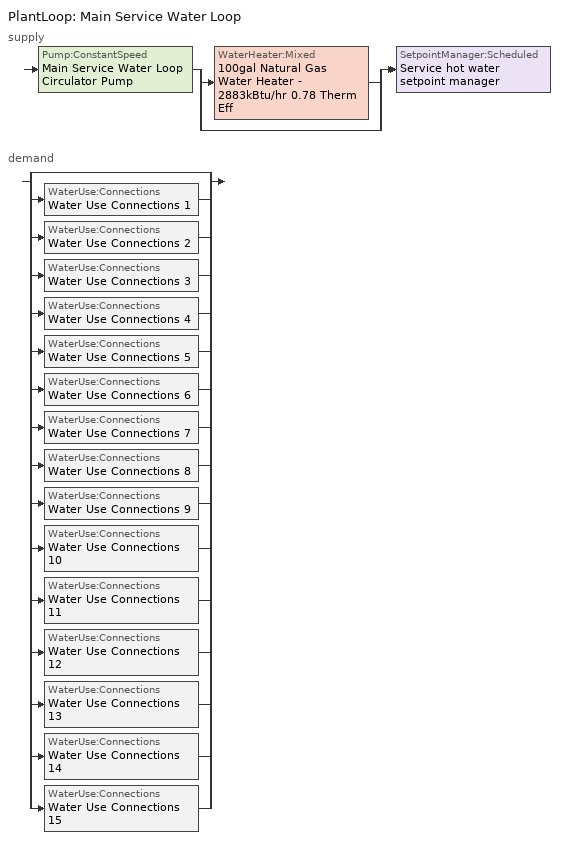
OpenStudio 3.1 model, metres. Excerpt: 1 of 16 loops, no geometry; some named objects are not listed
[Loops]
PlantLoop 'Main Service Water Loop'
 supply: Pump:ConstantSpeed 'Main Service Water Loop Circulator Pump' > split
  | WaterHeater:Mixed '100gal Natural Gas Water Heater - 2883kBtu/hr 0.78 Therm Eff'
  | bypass
  join > SetpointManager:Scheduled 'Service hot water setpoint manager'
 demand: split
  | bypass
  | WaterUse:Connections 'Water Use Connections 1'
  | WaterUse:Connections 'Water Use Connections 2'
  | WaterUse:Connections 'Water Use Connections 3'
  | WaterUse:Connections 'Water Use Connections 4'
  | WaterUse:Connections 'Water Use Connections 5'
  | WaterUse:Connections 'Water Use Connections 6'
  | WaterUse:Connections 'Water Use Connections 7'
  | WaterUse:Connections 'Water Use Connections 8'
  | WaterUse:Connections 'Water Use Connections 9'
  | WaterUse:Connections 'Water Use Connections 10'
  | WaterUse:Connections 'Water Use Connections 11'
  | WaterUse:Connections 'Water Use Connections 12'
  | WaterUse:Connections 'Water Use Connections 13'
  | WaterUse:Connections 'Water Use Connections 14'
  | WaterUse:Connections 'Water Use Connections 15'
[PlantLoop]
Main Service Water Loop: Glycol Concentration=0; Maximum Loop Temperature {C}=60; Minimum Loop Temperature {C}=10; Plant Loop Volume {m3}=Autocalculate; Load Distribution Scheme=Optimal
[Sizing:Plant]
Main Service Water Loop: Loop Type=Heating; Design Loop Exit Temperature {C}=60; Loop Design Temperature Difference {deltaC}=5; Sizing Option=NonCoincident; Zone Timesteps in Averaging Window=1; Coincident Sizing Factor Mode=None
[SetpointManager:Scheduled]
Service hot water setpoint manager: Control Variable=Temperature; Schedule=Service Water Loop Temp - 140F; Setpoint Node or NodeList=Main Service Water Loop Supply Outlet Node
[Pump:ConstantSpeed]
Main Service Water Loop Circulator Pump: Rated Flow Rate {m3/s}=autosize; Rated Pump Head {Pa}=179352; Rated Power Consumption {W}=autosize; Motor Efficiency=0.825; Fraction of Motor Inefficiencies to Fluid Stream=0; Pump Control Type=Intermittent; Design Power Sizing Method=PowerPerFlowPerPressure; Design Electric Power per Unit Flow Rate {W/(m3/s)}=348701.1; Design Shaft Power per Unit Flow Rate per Unit Head {W-s/m3-Pa}=1.28205
[WaterHeater:Mixed]
100gal Natural Gas Water Heater - 2883kBtu/hr 0.78 Therm Eff: Tank Volume {m3}=0.378541; Setpoint Temperature Schedule=Service Water Loop Temp - 140F; Deadband Temperature Difference {deltaC}=2; Maximum Temperature Limit {C}=60; Heater Control Type=Cycle; Heater Maximum Capacity {W}=844924; Heater Fuel Type=NaturalGas; Heater Thermal Efficiency=0.7; Off Cycle Parasitic Fuel Consumption Rate {W}=19.9992; Off Cycle Parasitic Fuel Type=NaturalGas; Off Cycle Parasitic Heat Fraction to Tank=0; On Cycle Parasitic Fuel Consumption Rate {W}=19.9992; On Cycle Parasitic Fuel Type=NaturalGas; On Cycle Parasitic Heat Fraction to Tank=0; Ambient Temperature Indicator=ThermalZone; Ambient Temperature Thermal Zone=Core_bottom ZN; Off Cycle Loss Coefficient to Ambient Temperature {W/K}=5.99799; On Cycle Loss Coefficient to Ambient Temperature {W/K}=5.99799; Use Side Effectiveness=1; Source Side Effectiveness=1; Use Side Design Flow Rate {m3/s}=autosize; Source Side Design Flow Rate {m3/s}=autosize; Indirect Water Heating Recovery Time {hr}=1.5; Source Side Flow Control Mode=IndirectHeatPrimarySetpoint
[WaterUse:Connections]
Name | Water Use Equipment Name 1
Water Use Connections 1 | Core_bottom Service Water Use 0.1gpm
Water Use Connections 2 | Core_mid Service Water Use 0.1gpm
Water Use Connections 3 | Core_top Service Water Use 0.1gpm
Water Use Connections 4 | Perimeter_bot_ZN_1 Service Water Use 0.02gpm
Water Use Connections 5 | Perimeter_bot_ZN_2 Service Water Use 0.01gpm
Water Use Connections 6 | Perimeter_bot_ZN_3 Service Water Use 0.02gpm
Water Use Connections 7 | Perimeter_bot_ZN_4 Service Water Use 0.01gpm
Water Use Connections 8 | Perimeter_mid_ZN_1 Service Water Use 0.02gpm
Water Use Connections 9 | Perimeter_mid_ZN_2 Service Water Use 0.01gpm
Water Use Connections 10 | Perimeter_mid_ZN_3 Service Water Use 0.02gpm
Water Use Connections 11 | Perimeter_mid_ZN_4 Service Water Use 0.01gpm
Water Use Connections 12 | Perimeter_top_ZN_1 Service Water Use 0.02gpm
Water Use Connections 13 | Perimeter_top_ZN_2 Service Water Use 0.01gpm
Water Use Connections 14 | Perimeter_top_ZN_3 Service Water Use 0.02gpm
Water Use Connections 15 | Perimeter_top_ZN_4 Service Water Use 0.01gpm
[WaterUse:Equipment:Definition] Sensible Fraction Schedule=Fraction Sensible - 0.2; Latent Fraction Schedule=Fraction Latent - 0.05
Name | Peak Flow Rate {m3/s} | Target Temperature Schedule
Core_bottom Service Water Use Def 0.1gpm | 6.15882e-06 | Mixed Water At Faucet Temp - 140F
Core_mid Service Water Use Def 0.1gpm | 6.15882e-06 | Mixed Water At Faucet Temp - 140F 1
Core_top Service Water Use Def 0.1gpm | 6.15882e-06 | Mixed Water At Faucet Temp - 140F 2
Perimeter_bot_ZN_1 Service Water Use Def 0.02gpm | 1.29833e-06 | Mixed Water At Faucet Temp - 140F 3
Perimeter_bot_ZN_2 Service Water Use Def 0.01gpm | 8.21952e-07 | Mixed Water At Faucet Temp - 140F 4
Perimeter_bot_ZN_3 Service Water Use Def 0.02gpm | 1.29833e-06 | Mixed Water At Faucet Temp - 140F 5
Perimeter_bot_ZN_4 Service Water Use Def 0.01gpm | 8.21898e-07 | Mixed Water At Faucet Temp - 140F 6
Perimeter_mid_ZN_1 Service Water Use Def 0.02gpm | 1.29833e-06 | Mixed Water At Faucet Temp - 140F 7
Perimeter_mid_ZN_2 Service Water Use Def 0.01gpm | 8.21952e-07 | Mixed Water At Faucet Temp - 140F 8
Perimeter_mid_ZN_3 Service Water Use Def 0.02gpm | 1.29833e-06 | Mixed Water At Faucet Temp - 140F 9
Perimeter_mid_ZN_4 Service Water Use Def 0.01gpm | 8.21898e-07 | Mixed Water At Faucet Temp - 140F 10
Perimeter_top_ZN_1 Service Water Use Def 0.02gpm | 1.29833e-06 | Mixed Water At Faucet Temp - 140F 11
Perimeter_top_ZN_2 Service Water Use Def 0.01gpm | 8.21952e-07 | Mixed Water At Faucet Temp - 140F 12
Perimeter_top_ZN_3 Service Water Use Def 0.02gpm | 1.29833e-06 | Mixed Water At Faucet Temp - 140F 13
Perimeter_top_ZN_4 Service Water Use Def 0.01gpm | 8.21898e-07 | Mixed Water At Faucet Temp - 140F 14
[WaterUse:Equipment] Flow Rate Fraction Schedule=OfficeMedium BLDG_SWH_SCH
Name | Water Use Equipment Definition
Core_bottom Service Water Use 0.1gpm | Core_bottom Service Water Use Def 0.1gpm
Core_mid Service Water Use 0.1gpm | Core_mid Service Water Use Def 0.1gpm
Core_top Service Water Use 0.1gpm | Core_top Service Water Use Def 0.1gpm
Perimeter_bot_ZN_1 Service Water Use 0.02gpm | Perimeter_bot_ZN_1 Service Water Use Def 0.02gpm
Perimeter_bot_ZN_2 Service Water Use 0.01gpm | Perimeter_bot_ZN_2 Service Water Use Def 0.01gpm
Perimeter_bot_ZN_3 Service Water Use 0.02gpm | Perimeter_bot_ZN_3 Service Water Use Def 0.02gpm
Perimeter_bot_ZN_4 Service Water Use 0.01gpm | Perimeter_bot_ZN_4 Service Water Use Def 0.01gpm
Perimeter_mid_ZN_1 Service Water Use 0.02gpm | Perimeter_mid_ZN_1 Service Water Use Def 0.02gpm
Perimeter_mid_ZN_2 Service Water Use 0.01gpm | Perimeter_mid_ZN_2 Service Water Use Def 0.01gpm
Perimeter_mid_ZN_3 Service Water Use 0.02gpm | Perimeter_mid_ZN_3 Service Water Use Def 0.02gpm
Perimeter_mid_ZN_4 Service Water Use 0.01gpm | Perimeter_mid_ZN_4 Service Water Use Def 0.01gpm
Perimeter_top_ZN_1 Service Water Use 0.02gpm | Perimeter_top_ZN_1 Service Water Use Def 0.02gpm
Perimeter_top_ZN_2 Service Water Use 0.01gpm | Perimeter_top_ZN_2 Service Water Use Def 0.01gpm
Perimeter_top_ZN_3 Service Water Use 0.02gpm | Perimeter_top_ZN_3 Service Water Use Def 0.02gpm
Perimeter_top_ZN_4 Service Water Use 0.01gpm | Perimeter_top_ZN_4 Service Water Use Def 0.01gpm
[Schedule:Ruleset]
Service Water Loop Temp - 140F: Default Day Schedule=Service Water Loop Temp - 140F Default
Fraction Sensible - 0.2: Default Day Schedule=Fraction Sensible - 0.2 Default
Fraction Latent - 0.05: Default Day Schedule=Fraction Latent - 0.05 Default
Mixed Water At Faucet Temp - 140F: Default Day Schedule=Mixed Water At Faucet Temp - 140F Default
OfficeMedium BLDG_SWH_SCH: Default Day Schedule=OfficeMedium BLDG_SWH_SCH Default; Summer Design Day Schedule=OfficeMedium BLDG_SWH_SCH Summer Design Day; Winter Design Day Schedule=OfficeMedium BLDG_SWH_SCH Winter Design Day
Mixed Water At Faucet Temp - 140F 1: Default Day Schedule=Mixed Water At Faucet Temp - 140F Default 1
Mixed Water At Faucet Temp - 140F 2: Default Day Schedule=Mixed Water At Faucet Temp - 140F Default 2
Mixed Water At Faucet Temp - 140F 3: Default Day Schedule=Mixed Water At Faucet Temp - 140F Default 3
Mixed Water At Faucet Temp - 140F 4: Default Day Schedule=Mixed Water At Faucet Temp - 140F Default 4
Mixed Water At Faucet Temp - 140F 5: Default Day Schedule=Mixed Water At Faucet Temp - 140F Default 5
Mixed Water At Faucet Temp - 140F 6: Default Day Schedule=Mixed Water At Faucet Temp - 140F Default 6
Mixed Water At Faucet Temp - 140F 7: Default Day Schedule=Mixed Water At Faucet Temp - 140F Default 7
Mixed Water At Faucet Temp - 140F 8: Default Day Schedule=Mixed Water At Faucet Temp - 140F Default 8
Mixed Water At Faucet Temp - 140F 9: Default Day Schedule=Mixed Water At Faucet Temp - 140F Default 9
Mixed Water At Faucet Temp - 140F 10: Default Day Schedule=Mixed Water At Faucet Temp - 140F Default 10
Mixed Water At Faucet Temp - 140F 11: Default Day Schedule=Mixed Water At Faucet Temp - 140F Default 11
Mixed Water At Faucet Temp - 140F 12: Default Day Schedule=Mixed Water At Faucet Temp - 140F Default 12
Mixed Water At Faucet Temp - 140F 13: Default Day Schedule=Mixed Water At Faucet Temp - 140F Default 13
Mixed Water At Faucet Temp - 140F 14: Default Day Schedule=Mixed Water At Faucet Temp - 140F Default 14
[Schedule:Day]
Service Water Loop Temp - 140F Default; Mixed Water At Faucet Temp - 140F Default; Mixed Water At Faucet Temp - 140F Default 1; Mixed Water At Faucet Temp - 140F Default 2; Mixed Water At Faucet Temp - 140F Default 3; Mixed Water At Faucet Temp - 140F Default 4; Mixed Water At Faucet Temp - 140F Default 5; Mixed Water At Faucet Temp - 140F Default 6; Mixed Water At Faucet Temp - 140F Default 7; Mixed Water At Faucet Temp - 140F Default 8; Mixed Water At Faucet Temp - 140F Default 9; Mixed Water At Faucet Temp - 140F Default 10; Mixed Water At Faucet Temp - 140F Default 11; Mixed Water At Faucet Temp - 140F Default 12; Mixed Water At Faucet Temp - 140F Default 13; Mixed Water At Faucet Temp - 140F Default 14: 24, 0, 60
Fraction Sensible - 0.2 Default: 24, 0, 0.2
Fraction Latent - 0.05 Default: 24, 0, 0.05
OfficeMedium BLDG_SWH_SCH Default: 6, 0, 0, 11, 0, 0.04, 13, 0, 0.06, 14, 0, 0.09, 15, 0, 0.06, 18, 0, 0.04, 24, 0, 0
OfficeMedium BLDG_SWH_SCH Summer Design Day; OfficeMedium BLDG_SWH_SCH SmrDsn|Wkdy Day: 6, 0, 0, 7, 0, 0.07, 8, 0, 0.19, 9, 0, 0.35, 10, 0, 0.38, 11, 0, 0.39, 12, 0, 0.47, 13, 0, 0.57, 14, 0, 0.54, 15, 0, 0.34, 16, 0, 0.33, 17, 0, 0.44, 18, 0, 0.26, 19, 0, 0.21, 20, 0, 0.15, 21, 0, 0.17, 22, 0, 0.08, 24, 0, 0.05
OfficeMedium BLDG_SWH_SCH Winter Design Day; OfficeMedium BLDG_SWH_SCH WntrDsn|Sat Day: 6, 0, 0, 7, 0, 0.07, 8, 0, 0.11, 9, 0, 0.15, 10, 0, 0.21, 11, 0, 0.19, 12, 0, 0.23, 13, 0, 0.2, 14, 0, 0.19, 15, 0, 0.15, 16, 0, 0.13, 17, 0, 0.14, 19, 0, 0.07, 24, 0, 0
[Schedule:Rule] Schedule Ruleset=OfficeMedium BLDG_SWH_SCH; Date Specification Type=DateRange; Start Month=1; Start Day=1; End Month=12; End Day=31
Name | Rule Order | Day Schedule | Apply Monday | Apply Tuesday | Apply Wednesday | Apply Thursday | Apply Friday | Apply Saturday
Schedule Rule 20 | 1 | OfficeMedium BLDG_SWH_SCH SmrDsn|Wkdy Day | Yes | Yes | Yes | Yes | Yes
Schedule Rule 21 | 0 | OfficeMedium BLDG_SWH_SCH WntrDsn|Sat Day |  |  |  |  |  | Yes
